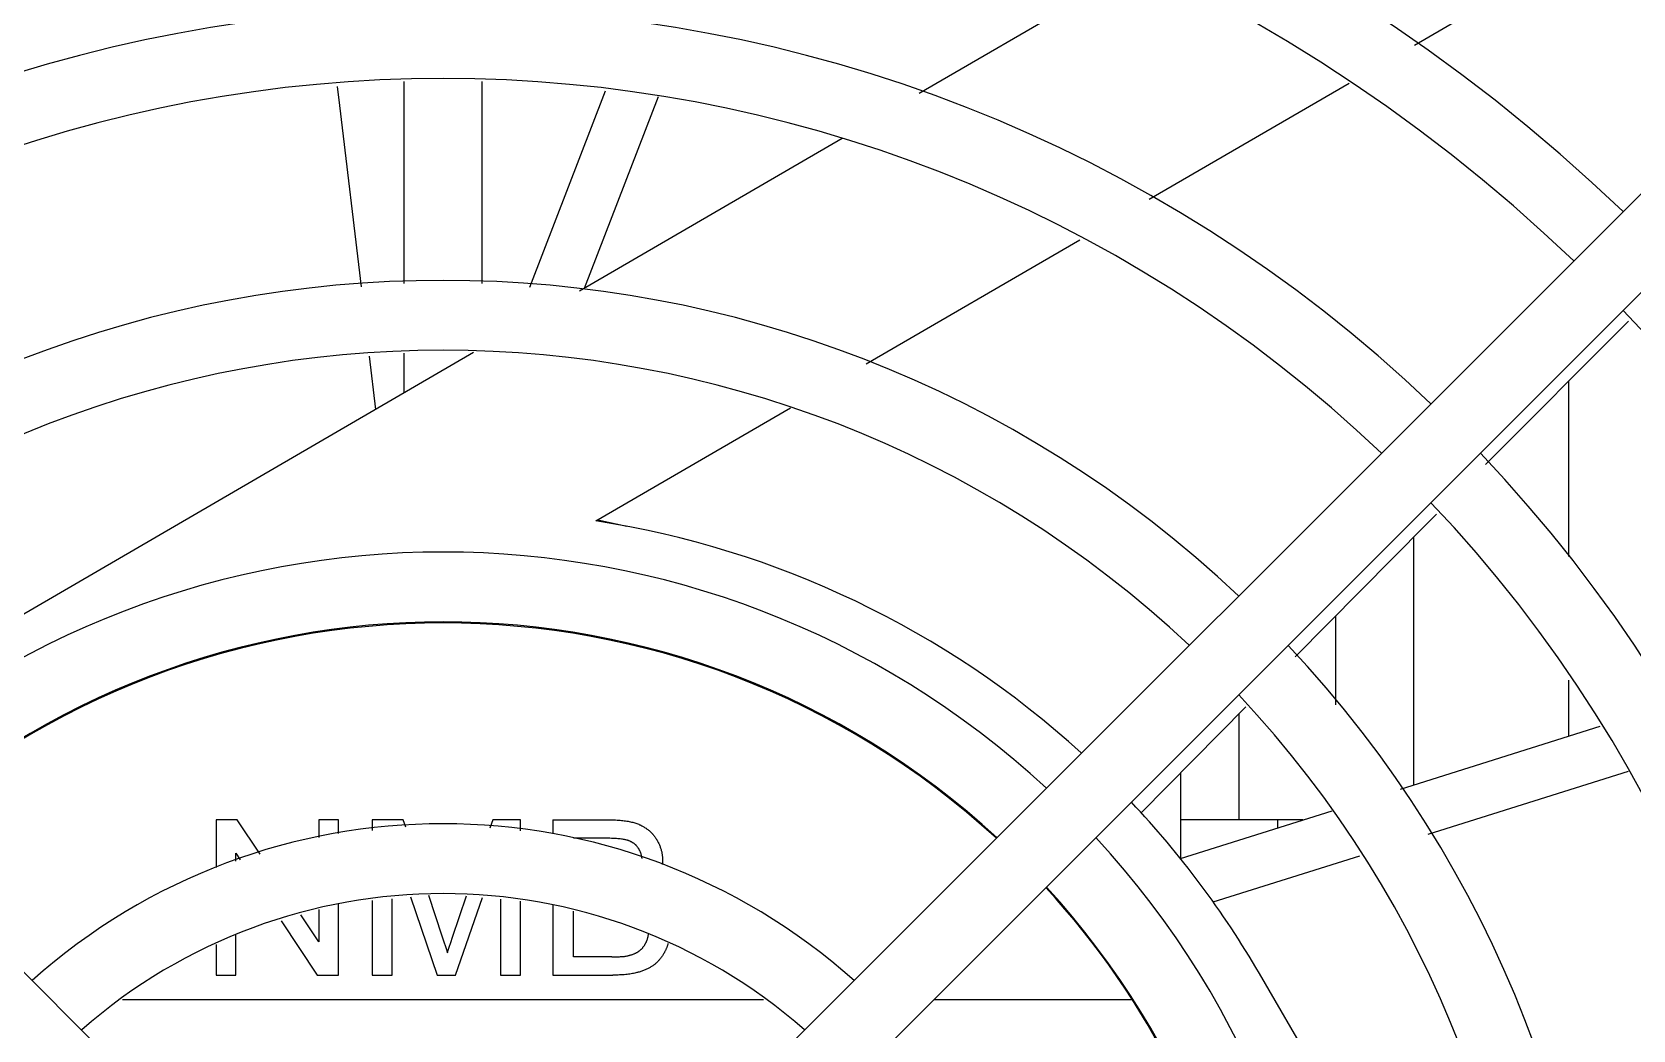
# Model space of a CAD drawing. Header units: millimetres. Extents: x 0 to 141, y -1 to 90.
# Drawn here: x 24.231 to 28.355, y 39.759 to 42.33 of the extents above; entities that cross this region are included whole.
import ezdxf

# ---------------------------------------------------------------- set-up
doc = ezdxf.new("R2010")
doc.units = ezdxf.units.MM

msp = doc.modelspace()

# ---------------------------------------------------------------- linework, layer by layer
for p, q in [((20.5102, 43.6071), (24.6465, 39.4708)), ((30.0698, 43.6071), (25.9335, 39.4708)), ((30.1971, 43.4798), (26.0607, 39.3435)), ((27.7927, 42.2963), (28.2799, 42.5796)), ((27.0873, 42.5031), (26.5169, 42.1714)), ((25.19, 41.6821), (25.19, 42.2025)), ((25.39, 42.2025), (25.39, 41.6821)), ((27.109, 41.8988), (27.6241, 42.1983)), ((25.5138, 41.6724), (25.7087, 42.1786)), ((25.6547, 41.6701), (25.8451, 42.1635)), ((26.3177, 42.0556), (25.6414, 41.6624)), ((26.38, 41.4749), (26.9301, 41.7948)), ((27.9758, 41.2153), (28.3438, 41.5849)), ((25.3687, 41.5038), (24.1116, 40.7729)), ((25.1172, 41.3576), (25.1009, 41.4951)), ((25.19, 41.3999), (25.19, 41.5021)), ((28.19, 40.9786), (28.19, 41.4305)), ((25.6838, 41.0701), (26.1849, 41.3615)), ((25.6883, 41.0727), (25.7634, 41.0564)), ((27.79, 41.0285), (27.79, 40.3899)), ((27.59, 40.5968), (27.59, 40.826)), ((28.19, 40.5162), (28.19, 40.66)), ((27.0885, 40.3184), (27.3584, 40.5916)), ((27.34, 40.573), (27.34, 40.3)), ((27.7568, 40.3795), (28.2707, 40.5417)), ((27.19, 40.4211), (27.19, 40.2005)), ((27.828, 40.2632), (28.3439, 40.4256)), ((24.7053, 40.3), (24.7053, 40.1775)), ((24.7596, 40.3), (24.7053, 40.3)), ((24.8185, 40.2119), (24.7596, 40.3)), ((24.9697, 40.3), (24.9697, 40.2549)), ((25.0204, 40.3), (24.9697, 40.3)), ((25.0204, 40.265), (25.0204, 40.3)), ((25.1077, 40.3), (25.1077, 40.2731)), ((25.1874, 40.3), (25.1077, 40.3)), ((25.1937, 40.2811), (25.1874, 40.3)), ((25.4182, 40.3), (25.4109, 40.2788)), ((25.4895, 40.3), (25.4182, 40.3)), ((25.4895, 40.2715), (25.4895, 40.3)), ((25.5727, 40.3), (25.5727, 40.2638)), ((27.1897, 40.2005), (27.5804, 40.3238)), ((27.505, 40.3), (27.19, 40.3)), ((27.44, 40.2795), (27.44, 40.3)), ((24.756, 40.1941), (24.756, 40.2143)), ((24.756, 40.2143), (24.7674, 40.1974)), ((27.274, 40.0888), (27.6516, 40.2077)), ((25.1077, 40.0921), (25.1077, 39.9)), ((25.1588, 39.9), (25.1588, 40.0971)), ((25.2059, 40.1017), (25.2744, 39.9)), ((25.2522, 40.1063), (25.2871, 40.0017)), ((25.3144, 39.9981), (25.3508, 40.104)), ((25.3222, 39.9), (25.3916, 40.1)), ((25.4384, 40.0954), (25.4384, 39.9)), ((25.4895, 39.9), (25.4895, 40.0904)), ((24.9697, 39.986), (24.9234, 40.0552)), ((24.9697, 40.0692), (24.9697, 39.986)), ((25.0204, 39.9), (25.0204, 40.0835)), ((25.5727, 40.0806), (25.5727, 39.9)), ((25.6256, 39.9472), (25.6256, 40.0646)), ((24.756, 39.9), (24.756, 40.0044)), ((24.8727, 40.0398), (24.9661, 39.9)), ((24.7053, 39.9786), (24.7053, 39.9)), ((25.2871, 40.0017), (25.2914, 39.9883)), ((25.2914, 39.9883), (25.2969, 39.9712)), ((25.2969, 39.9712), (25.3012, 39.9576)), ((25.3059, 39.9724), (25.3098, 39.9844)), ((25.3098, 39.9844), (25.3144, 39.9981)), ((25.7252, 39.9472), (25.6256, 39.9472)), ((25.7252, 39.9472), (25.7308, 39.9472)), ((24.7053, 39.9), (24.756, 39.9)), ((24.9661, 39.9), (25.0204, 39.9)), ((25.1077, 39.9), (25.1588, 39.9)), ((25.2744, 39.9), (25.3222, 39.9)), ((25.4384, 39.9), (25.4895, 39.9)), ((25.5727, 39.9), (25.7271, 39.9)), ((28.0992, 38.6896), (27.3928, 39.9045)), ((24.4641, 39.8375), (26.1159, 39.8375)), ((26.5547, 39.8375), (27.065, 39.8375))]:
    msp.add_line(p, q)
for points in [[(25.0797, 41.6735), (25.0242, 42.1403), (25.0185, 42.1897)], [(27.485, 40.7197), (27.8213, 41.0601), (27.849, 41.088)], [(25.5727, 40.3), (25.7255, 40.3), (25.7298, 40.2999), (25.734, 40.2998), (25.7381, 40.2996), (25.7421, 40.2994), (25.7459, 40.2991), (25.7497, 40.2988), (25.7533, 40.2984), (25.7568, 40.298), (25.7602, 40.2975), (25.7635, 40.297), (25.7667, 40.2965), (25.7698, 40.2959), (25.7728, 40.2952), (25.7757, 40.2945), (25.7786, 40.2938), (25.7813, 40.2931), (25.784, 40.2923), (25.7866, 40.2914), (25.7891, 40.2906), (25.7915, 40.2896), (25.7939, 40.2887), (25.7961, 40.2877)], [(25.7664, 40.247), (25.7648, 40.2475), (25.7631, 40.248), (25.7612, 40.2485), (25.7591, 40.2489), (25.757, 40.2494), (25.7546, 40.2498), (25.7521, 40.2502), (25.7494, 40.2506), (25.7465, 40.2509), (25.7433, 40.2513), (25.74, 40.2516), (25.7364, 40.2518), (25.7326, 40.2521), (25.7286, 40.2523), (25.7243, 40.2525), (25.7197, 40.2526), (25.7149, 40.2527), (25.7097, 40.2528), (25.6256, 40.2528)], [(25.7961, 40.2877), (25.7977, 40.287), (25.7997, 40.2861), (25.8017, 40.2851), (25.8037, 40.2841), (25.8056, 40.283), (25.8074, 40.282), (25.8092, 40.2808), (25.811, 40.2797), (25.8128, 40.2785), (25.8145, 40.2774), (25.8161, 40.2761), (25.8178, 40.2749), (25.8194, 40.2736), (25.8209, 40.2723), (25.8225, 40.2709), (25.824, 40.2696), (25.8254, 40.2681), (25.8269, 40.2667), (25.8283, 40.2652), (25.829, 40.2645), (25.8296, 40.2637), (25.831, 40.2622), (25.8323, 40.2606), (25.8336, 40.259), (25.8348, 40.2573), (25.836, 40.2556), (25.8372, 40.2539), (25.8384, 40.2522), (25.8395, 40.2504)], [(25.7936, 40.2263), (25.7929, 40.2273), (25.7922, 40.2283), (25.7915, 40.2293), (25.7908, 40.2302), (25.7901, 40.2311), (25.7894, 40.232), (25.7886, 40.2329), (25.7878, 40.2337), (25.7871, 40.2346), (25.7862, 40.2354), (25.7854, 40.2361), (25.7846, 40.2369), (25.7837, 40.2376), (25.7829, 40.2384), (25.782, 40.2391), (25.7811, 40.2397), (25.7801, 40.2404), (25.7792, 40.241), (25.7782, 40.2416), (25.7772, 40.2422), (25.7762, 40.2428), (25.7752, 40.2434), (25.7741, 40.2439), (25.7731, 40.2444), (25.772, 40.2449), (25.7708, 40.2454), (25.7697, 40.2459), (25.7685, 40.2463), (25.7673, 40.2467), (25.7664, 40.247)], [(25.8027, 40.2002), (25.8026, 40.2011), (25.8024, 40.2023), (25.8022, 40.2035), (25.802, 40.2047), (25.8018, 40.2059), (25.8015, 40.2071), (25.8013, 40.2082), (25.801, 40.2094), (25.8007, 40.2105), (25.8003, 40.2116), (25.8, 40.2128), (25.7996, 40.2139), (25.7992, 40.2149), (25.7988, 40.216), (25.7984, 40.2171), (25.7979, 40.2182), (25.7974, 40.2192), (25.7969, 40.2203), (25.7964, 40.2213), (25.7959, 40.2223), (25.7954, 40.2233), (25.7948, 40.2243), (25.7942, 40.2253), (25.7936, 40.2263)], [(25.8395, 40.2504), (25.84, 40.2495), (25.8412, 40.2475), (25.8424, 40.2455), (25.8435, 40.2434), (25.8445, 40.2414), (25.8455, 40.2394), (25.8464, 40.2374), (25.8473, 40.2354), (25.8482, 40.2334), (25.849, 40.2314), (25.8497, 40.2294), (25.8504, 40.2275), (25.851, 40.2255), (25.8516, 40.2235), (25.8522, 40.2215), (25.8527, 40.2195), (25.8532, 40.2176), (25.8536, 40.2156), (25.8539, 40.2136), (25.8543, 40.2116), (25.8546, 40.2097), (25.8548, 40.2077), (25.855, 40.2057), (25.8552, 40.2037), (25.8553, 40.2017), (25.8553, 40.1997), (25.8553, 40.1977)], [(25.8553, 40.1977), (25.8553, 40.1968), (25.8553, 40.1958), (25.8553, 40.1949), (25.8553, 40.1939), (25.8552, 40.193), (25.8552, 40.192), (25.8551, 40.1911), (25.855, 40.1901), (25.855, 40.1892), (25.8549, 40.1882), (25.8548, 40.1873), (25.8547, 40.1864), (25.8545, 40.1854)], [(25.8119, 39.9822), (25.8124, 39.9832), (25.8129, 39.9842), (25.8134, 39.9852), (25.8138, 39.9862), (25.8143, 39.9872), (25.8147, 39.9883), (25.8152, 39.9893), (25.8154, 39.9898), (25.8156, 39.9903), (25.8159, 39.9914), (25.8163, 39.9925), (25.8166, 39.9936), (25.817, 39.9947), (25.8173, 39.9958), (25.8176, 39.9969), (25.8179, 39.998), (25.8181, 39.9991), (25.8184, 40.0003), (25.8186, 40.0014), (25.8188, 40.0026), (25.819, 40.0038), (25.8192, 40.005), (25.8193, 40.0058)], [(25.3012, 39.9576), (25.3026, 39.9621), (25.3041, 39.9671), (25.3059, 39.9724)], [(25.7918, 39.9599), (25.7927, 39.9605), (25.7936, 39.9611), (25.7945, 39.9617), (25.7954, 39.9624), (25.7963, 39.963), (25.7971, 39.9637), (25.7979, 39.9644), (25.7988, 39.9651), (25.7996, 39.9659), (25.8004, 39.9666), (25.8012, 39.9674), (25.802, 39.9682), (25.8027, 39.9691), (25.8035, 39.9699), (25.8043, 39.9708), (25.805, 39.9718), (25.8058, 39.9727), (25.8065, 39.9737), (25.8072, 39.9747), (25.8079, 39.9757), (25.8086, 39.9768), (25.8094, 39.9779), (25.81, 39.979), (25.8107, 39.9802), (25.8114, 39.9814), (25.8119, 39.9822)], [(25.8629, 39.9639), (25.8624, 39.963), (25.8614, 39.961), (25.8604, 39.959), (25.8593, 39.9571), (25.8582, 39.9552), (25.8571, 39.9534), (25.856, 39.9516), (25.8549, 39.9498), (25.8537, 39.9481), (25.8526, 39.9465), (25.8514, 39.9449), (25.8502, 39.9433), (25.849, 39.9418), (25.8478, 39.9403), (25.8466, 39.9388), (25.8453, 39.9374), (25.8441, 39.9361), (25.8428, 39.9347), (25.8415, 39.9335), (25.8402, 39.9322), (25.8389, 39.931), (25.8376, 39.9298), (25.8362, 39.9287), (25.8348, 39.9276), (25.8335, 39.9265)], [(25.8697, 39.9812), (25.8693, 39.98), (25.8689, 39.9787), (25.8685, 39.9775), (25.868, 39.9762), (25.8676, 39.975), (25.8671, 39.9737), (25.8666, 39.9725), (25.8662, 39.9713), (25.8656, 39.97), (25.8651, 39.9688), (25.8646, 39.9676), (25.864, 39.9664), (25.8635, 39.9651), (25.8629, 39.9639)], [(25.7308, 39.9472), (25.7347, 39.9473), (25.7383, 39.9473), (25.7415, 39.9474), (25.7445, 39.9475), (25.7471, 39.9477), (25.7496, 39.9478), (25.7518, 39.948), (25.7538, 39.9481), (25.7556, 39.9483), (25.7572, 39.9485), (25.7587, 39.9487), (25.76, 39.9489), (25.7612, 39.9491)], [(25.7612, 39.9491), (25.7621, 39.9492), (25.7639, 39.9496), (25.7657, 39.95), (25.7674, 39.9504), (25.7691, 39.9508), (25.7707, 39.9512), (25.7724, 39.9517), (25.7739, 39.9521), (25.7754, 39.9526), (25.7769, 39.9531), (25.7784, 39.9536), (25.7798, 39.9541), (25.7811, 39.9546), (25.7825, 39.9552), (25.7837, 39.9557), (25.785, 39.9563), (25.7862, 39.9569), (25.7874, 39.9575), (25.7886, 39.9581), (25.7897, 39.9587), (25.7908, 39.9593), (25.7918, 39.9599)], [(25.8335, 39.9265), (25.8319, 39.9254), (25.8304, 39.9243), (25.8287, 39.9232), (25.8271, 39.9221), (25.8254, 39.9211), (25.8237, 39.92), (25.8219, 39.919), (25.8201, 39.918), (25.8182, 39.9171), (25.8163, 39.9161), (25.8144, 39.9152), (25.8124, 39.9143), (25.8104, 39.9135), (25.8084, 39.9126), (25.8063, 39.9118), (25.8042, 39.911), (25.802, 39.9102), (25.7998, 39.9095), (25.7976, 39.9088), (25.7953, 39.9081), (25.7929, 39.9074), (25.7906, 39.9068), (25.7896, 39.9066)], [(25.7896, 39.9066), (25.7868, 39.9059), (25.7839, 39.9052), (25.7809, 39.9046), (25.7778, 39.9041), (25.7746, 39.9035), (25.7713, 39.903), (25.7679, 39.9025), (25.7644, 39.9021), (25.7607, 39.9017), (25.7569, 39.9013), (25.7531, 39.901), (25.7491, 39.9007), (25.7449, 39.9005), (25.7407, 39.9003), (25.7363, 39.9002), (25.7318, 39.9001), (25.7271, 39.9)]]:
    msp.add_lwpolyline(points)
for centre, radius, start, end in [((25.29, 38.7), 4.91, 46.0511, 133.9489), ((25.29, 38.7), 4.39, 46.1756, 133.8244), ((25.29, 38.7), 4.21, 46.2259, 133.7741), ((25.29, 38.7), 3.69, 46.3967, 133.6033), ((25.29, 38.7), 3.51, 46.4685, 133.5315), ((25.29, 38.7), 2.99, 46.7317, 133.2683), ((25.29, 38.7), 4.21, 316.2259, 43.7741), ((25.29, 38.7), 2.81, 46.8427, 133.1573), ((25.29, 38.7), 3.69, 316.4027, 43.5973), ((25.29, 38.7), 3.51, 316.4745, 43.5255), ((25.318, 38.6981), 2.4, 47.6702, 81.2334), ((25.29, 38.7), 2.29, 47.2603, 132.7397), ((25.29, 38.7), 2.11, 47.447, 132.553), ((25.29, 38.6981), 2.1092, 47.4825, 132.5175), ((25.29, 38.7), 2.99, 316.7317, 43.2683), ((25.29, 38.7), 2.81, 316.8427, 43.1573), ((25.318, 38.6981), 2.4, 30.1758, 43.3551), ((25.29, 38.7), 1.59, 48.2507, 131.7493), ((25.29, 38.7), 2.29, 317.2522, 42.7478), ((25.29, 38.7), 1.41, 48.6808, 131.3192), ((25.29, 38.6981), 2.1092, 339.8658, 42.5906), ((25.29, 38.7), 2.11, 317.447, 42.553)]:
    msp.add_arc(centre, radius, start, end)

doc.saveas('drawing.dxf')
